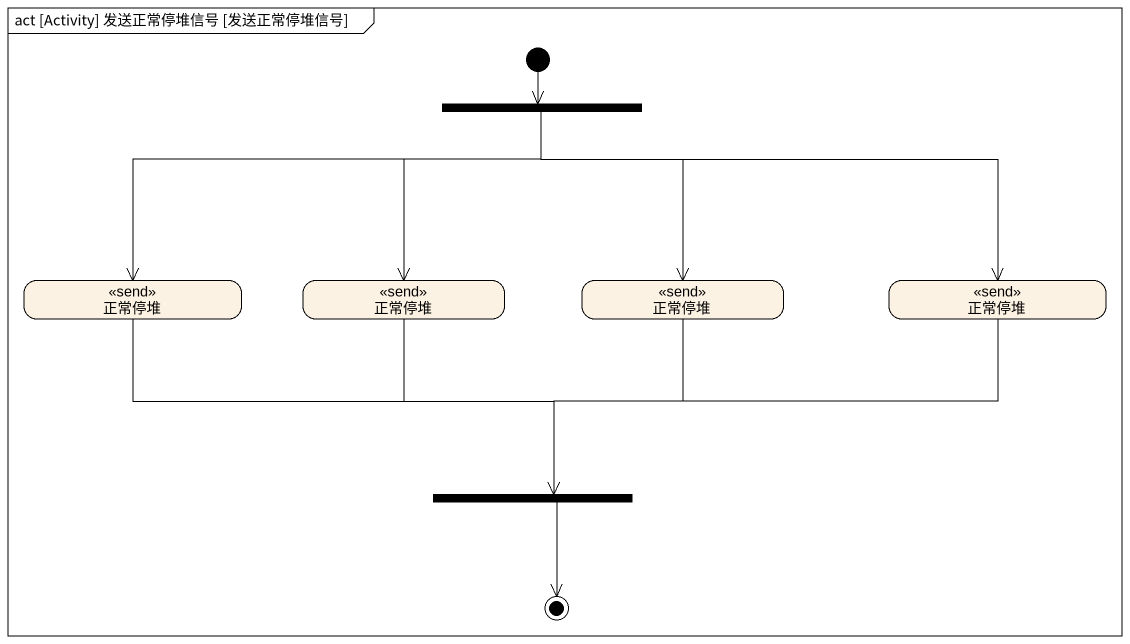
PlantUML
@startuml
mainframe act [Activity] 发送正常停堆信号 [发送正常停堆信号]
hide empty description
state fork1 <<fork>>
state 正常停堆 <<send>>
state "正常停堆" as 正常停堆_2 <<send>>
state "正常停堆" as 正常停堆_3 <<send>>
state "正常停堆" as 正常停堆_4 <<send>>
state fork2 <<join>>
[*] --> fork1
fork1 -left-> 正常停堆
fork1 --> 正常停堆_2
fork1 --> 正常停堆_3
fork1 -right-> 正常停堆_4
正常停堆 -right-> fork2
正常停堆_2 --> fork2
正常停堆_3 --> fork2
正常停堆_4 -left-> fork2
fork2 --> [*]
@enduml
